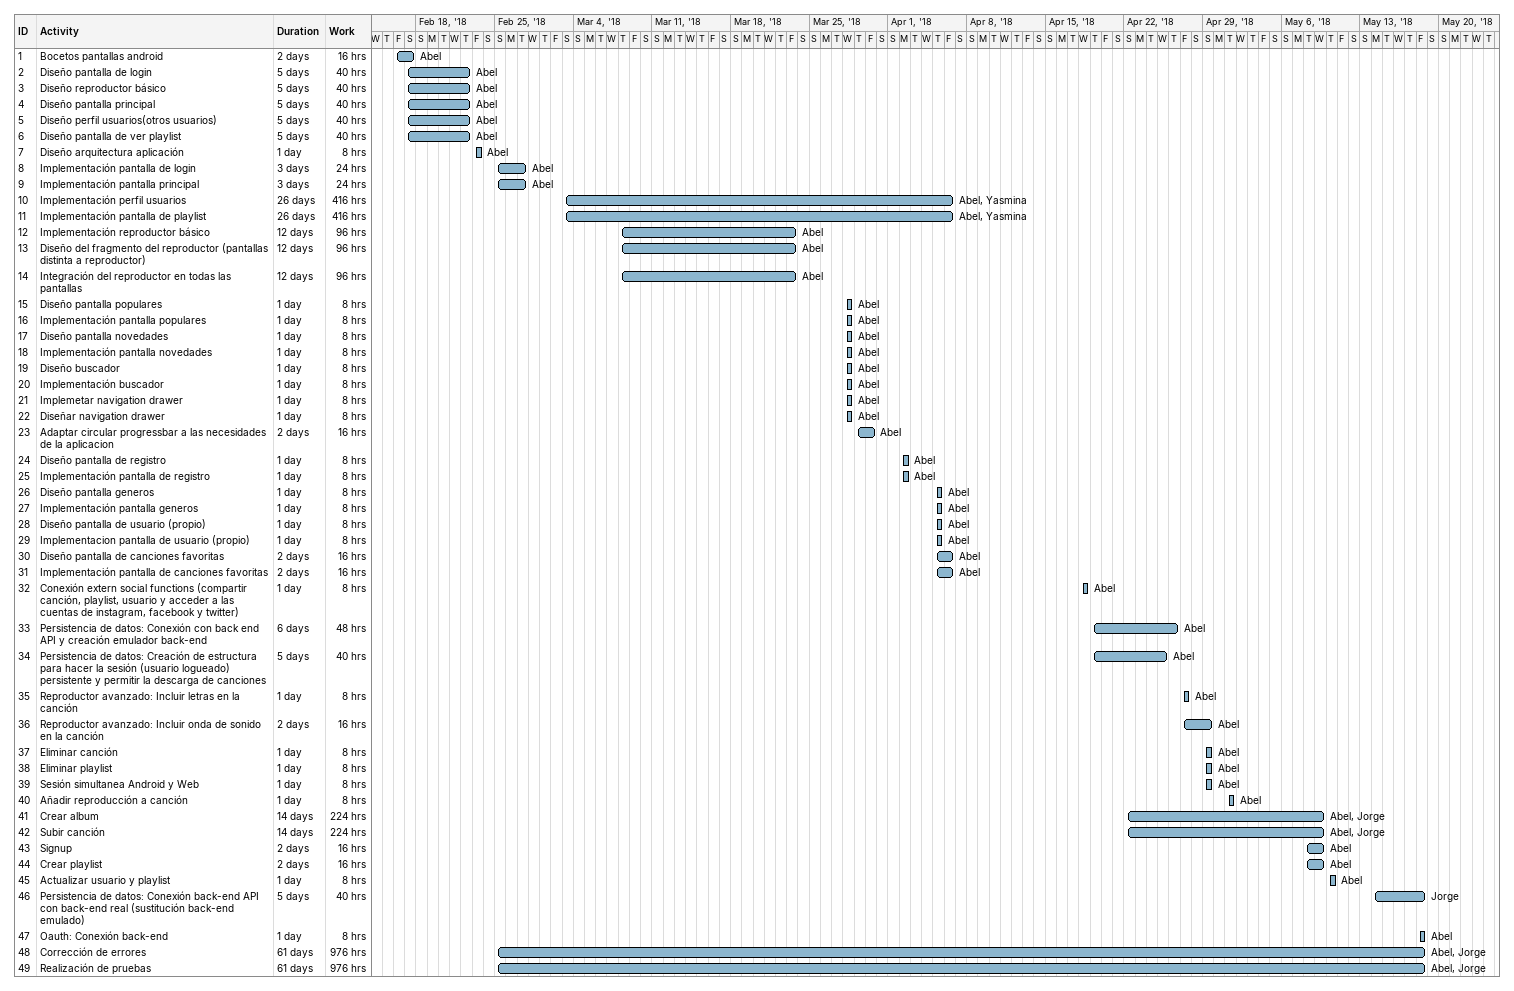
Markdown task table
| ID | Task | Duration | Start | Finish | Resources | Work (h) |
|---|---|---|---|---|---|---|
| 1 | Bocetos pantallas android | 2d | 2018-02-16 | 2018-02-17 | Abel | 16 |
| 2 | Diseño pantalla de login | 5d | 2018-02-17 | 2018-02-22 | Abel | 40 |
| 3 | Diseño reproductor básico | 5d | 2018-02-17 | 2018-02-22 | Abel | 40 |
| 4 | Diseño pantalla principal | 5d | 2018-02-17 | 2018-02-22 | Abel | 40 |
| 5 | Diseño perfil usuarios(otros usuarios) | 5d | 2018-02-17 | 2018-02-22 | Abel | 40 |
| 6 | Diseño pantalla de ver playlist | 5d | 2018-02-17 | 2018-02-22 | Abel | 40 |
| 7 | Diseño arquitectura aplicación | 1d | 2018-02-23 | 2018-02-23 | Abel | 8 |
| 8 | Implementación pantalla de login | 3d | 2018-02-25 | 2018-02-27 | Abel | 24 |
| 9 | Implementación pantalla principal | 3d | 2018-02-25 | 2018-02-27 | Abel | 24 |
| 10 | Implementación perfil usuarios | 26d | 2018-03-03 | 2018-04-06 | Abel, Yasmina | 416 |
| 11 | Implementación pantalla de playlist | 26d | 2018-03-03 | 2018-04-06 | Abel, Yasmina | 416 |
| 12 | Implementación reproductor básico | 12d | 2018-03-08 | 2018-03-23 | Abel | 96 |
| 13 | Diseño del fragmento del reproductor (pantallas distinta a reproductor) | 12d | 2018-03-08 | 2018-03-23 | Abel | 96 |
| 14 | Integración del reproductor en todas las pantallas | 12d | 2018-03-08 | 2018-03-23 | Abel | 96 |
| 15 | Diseño pantalla populares | 1d | 2018-03-28 | 2018-03-28 | Abel | 8 |
| 16 | Implementación pantalla populares | 1d | 2018-03-28 | 2018-03-28 | Abel | 8 |
| 17 | Diseño pantalla novedades | 1d | 2018-03-28 | 2018-03-28 | Abel | 8 |
| 18 | Implementación pantalla novedades | 1d | 2018-03-28 | 2018-03-28 | Abel | 8 |
| 19 | Diseño buscador | 1d | 2018-03-28 | 2018-03-28 | Abel | 8 |
| 20 | Implementación buscador | 1d | 2018-03-28 | 2018-03-28 | Abel | 8 |
| 21 | Implemetar navigation drawer | 1d | 2018-03-28 | 2018-03-28 | Abel | 8 |
| 22 | Diseñar navigation drawer | 1d | 2018-03-28 | 2018-03-28 | Abel | 8 |
| 23 | Adaptar circular progressbar a las necesidades de la aplicacion | 2d | 2018-03-29 | 2018-03-30 | Abel | 16 |
| 24 | Diseño pantalla de registro | 1d | 2018-04-02 | 2018-04-02 | Abel | 8 |
| 25 | Implementación pantalla de registro | 1d | 2018-04-02 | 2018-04-02 | Abel | 8 |
| 26 | Diseño pantalla generos | 1d | 2018-04-05 | 2018-04-05 | Abel | 8 |
| 27 | Implementación pantalla generos | 1d | 2018-04-05 | 2018-04-05 | Abel | 8 |
| 28 | Diseño pantalla de usuario (propio) | 1d | 2018-04-05 | 2018-04-05 | Abel | 8 |
| 29 | Implementacion pantalla de usuario (propio) | 1d | 2018-04-05 | 2018-04-05 | Abel | 8 |
| 30 | Diseño pantalla de canciones favoritas | 2d | 2018-04-05 | 2018-04-06 | Abel | 16 |
| 31 | Implementación pantalla de canciones favoritas | 2d | 2018-04-05 | 2018-04-06 | Abel | 16 |
| 32 | Conexión extern social functions (compartir canción, playlist, usuario y acceder a las cuentas de instagram, facebook y twitter) | 1d | 2018-04-18 | 2018-04-18 | Abel | 8 |
| 33 | Persistencia de datos: Conexión con back end API y creación emulador back-end | 6d | 2018-04-19 | 2018-04-26 | Abel | 48 |
| 34 | Persistencia de datos: Creación de estructura para hacer la sesión (usuario logueado) persistente y permitir la descarga de canciones | 5d | 2018-04-19 | 2018-04-25 | Abel | 40 |
| 35 | Reproductor avanzado: Incluir letras en la canción | 1d | 2018-04-27 | 2018-04-27 | Abel | 8 |
| 36 | Reproductor avanzado: Incluir onda de sonido en la canción | 2d | 2018-04-27 | 2018-04-29 | Abel | 16 |
| 37 | Eliminar canción | 1d | 2018-04-29 | 2018-04-29 | Abel | 8 |
| 38 | Eliminar playlist | 1d | 2018-04-29 | 2018-04-29 | Abel | 8 |
| 39 | Sesión simultanea Android y Web | 1d | 2018-04-29 | 2018-04-29 | Abel | 8 |
| 40 | Añadir reproducción a canción | 1d | 2018-05-01 | 2018-05-01 | Abel | 8 |
| 41 | Crear album | 14d | 2018-04-22 | 2018-05-09 | Abel, Jorge | 224 |
| 42 | Subir canción | 14d | 2018-04-22 | 2018-05-09 | Abel, Jorge | 224 |
| 43 | Signup | 2d | 2018-05-08 | 2018-05-09 | Abel | 16 |
| 44 | Crear playlist | 2d | 2018-05-08 | 2018-05-09 | Abel | 16 |
| 45 | Actualizar usuario y playlist | 1d | 2018-05-10 | 2018-05-10 | Abel | 8 |
| 46 | Persistencia de datos: Conexión back-end API con back-end real (sustitución back-end emulado) | 5d | 2018-05-14 | 2018-05-18 | Jorge | 40 |
| 47 | Oauth: Conexión back-end | 1d | 2018-05-18 | 2018-05-18 | Abel | 8 |
| 48 | Corrección de errores | 61d | 2018-02-25 | 2018-05-18 | Abel, Jorge | 976 |
| 49 | Realización de pruebas | 61d | 2018-02-25 | 2018-05-18 | Abel, Jorge | 976 |
